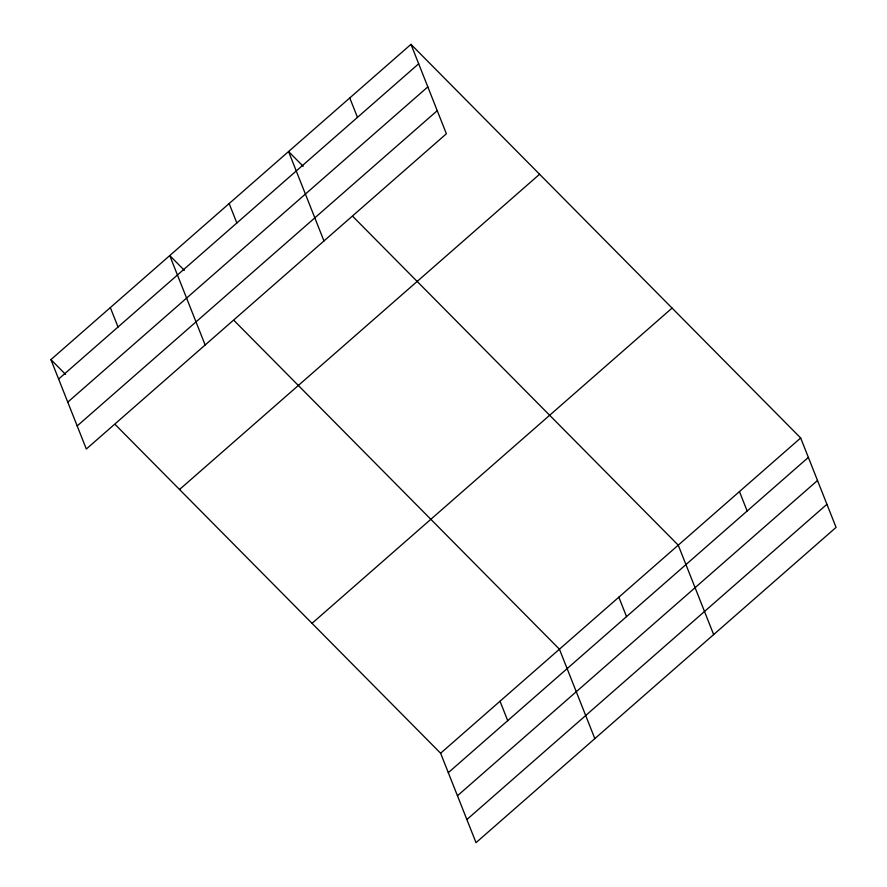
<?xml version="1.0" encoding="UTF-8"?>
<svg xmlns="http://www.w3.org/2000/svg" width="887" height="887" viewBox="0 0 887 887"><rect width="100%" height="100%" fill="white"/><g stroke="black" fill="none" stroke-linecap="round" stroke-linejoin="round"><path stroke-width="1.33" d="M410.98 44.35L446.383 133.771L86.327 449.022L50.925 359.612L410.98 44.35L800.673 437.978L836.075 527.388L476.02 842.65L440.617 753.229L115.221 424.551M58.62 379.037L418.675 63.786M67.767 402.133L427.822 86.882M77.191 425.926L437.247 110.675M179.529 489.502L539.584 174.251M312.013 623.339L672.069 308.077M440.617 753.229L800.673 437.978M448.312 772.666L808.367 457.404M457.448 795.761L817.504 480.499M466.872 819.555L826.928 504.293M303.177 166.301L288.563 151.533L323.966 240.954M352.86 216.483L678.245 545.161L713.658 634.582M184.363 270.335L169.75 255.578L205.152 344.988M234.046 320.517L559.431 649.195L594.833 738.616M50.925 359.612L65.538 374.369M739.459 491.564L747.153 511.001M618.838 597.184L626.532 616.609M349.777 97.947L357.472 117.372M500.024 701.218L507.719 720.643M229.156 203.555L236.851 222.992M110.332 307.589L118.026 327.026"/></g></svg>
